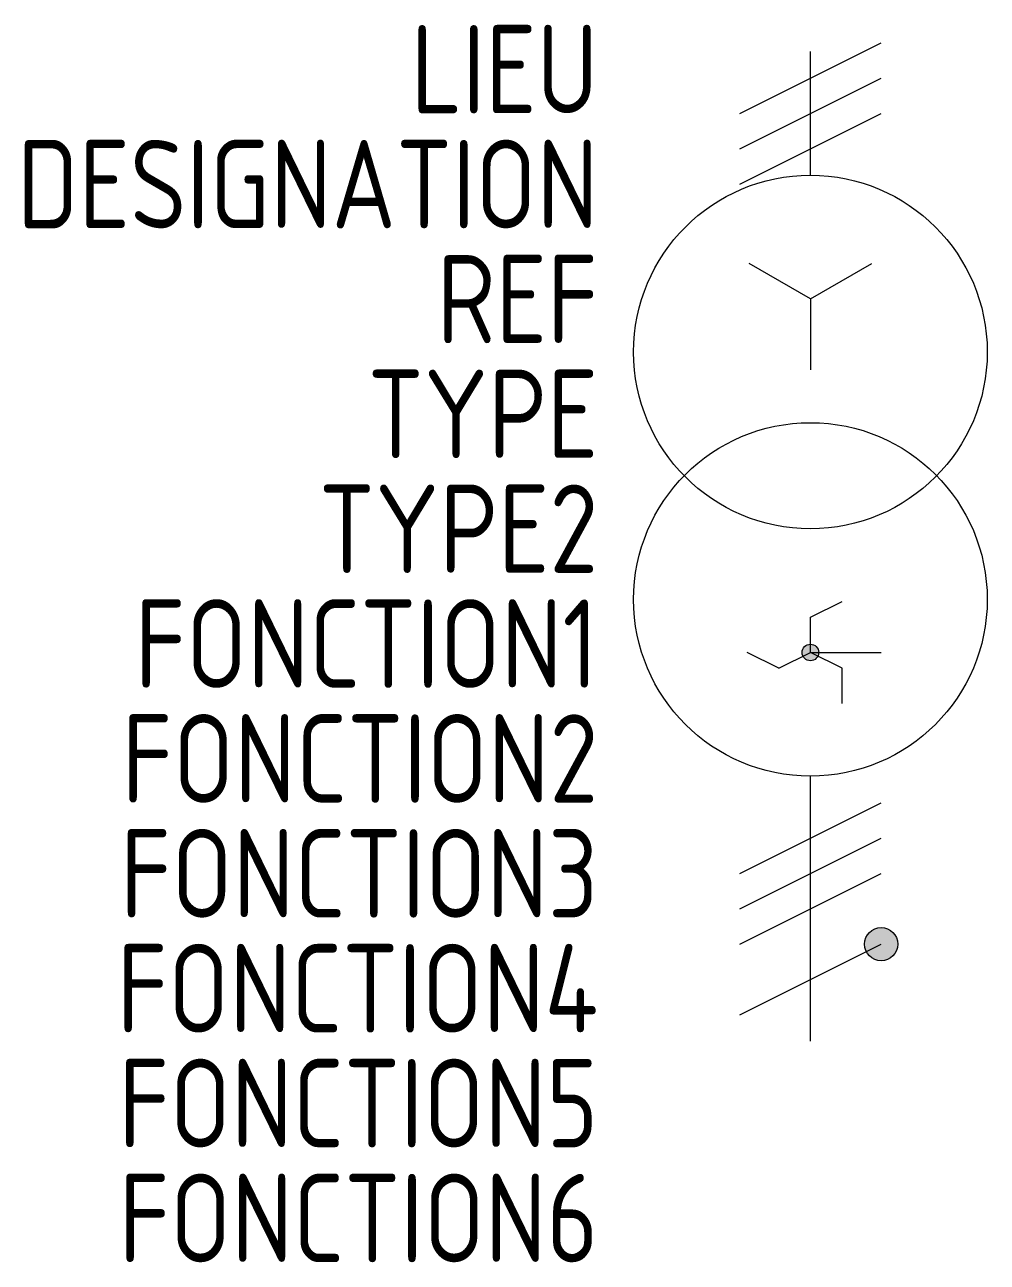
# Model space of a CAD drawing. Header units: millimetres. Extents: x -22.2 to 5, y -34.2 to 0.8.
import ezdxf
from ezdxf.enums import TextEntityAlignment as Align

# ---------------------------------------------------------------- set-up
doc = ezdxf.new("R2010")
doc.units = ezdxf.units.MM
for name, color, linetype in [('SYMB_FIL_FIN', 1, 'Continuous'), ('SYMB_TXT_NOM', 3, 'Continuous'), ('SYMBOLE', 3, 'Continuous')]:
    doc.layers.add(name, color=color, linetype=linetype)
doc.styles.add('NET2_5', font='isocp.shx', dxfattribs={"width": 0.9, "height": 2.5})

msp = doc.modelspace()

# ---------------------------------------------------------------- hatches: boundary and pattern name
at = {"layer": 'SYMB_FIL_FIN'}
for points in [[(-0.234, -17, 1), (0.234, -17, 1)], [(1.531, -25.25, 1), (2.469, -25.25, 1)]]:
    msp.add_hatch(color=256, dxfattribs=at).paths.add_polyline_path(points)

# ---------------------------------------------------------------- linework, layer by layer
for p, q in [((-2, -1.75), (2, 0.25)), ((-2, -2.75), (2, -0.75)), ((-2, -3.75), (2, -1.75)), ((0, -7), (-1.732, -6)), ((0, -7), (1.732, -6)), ((0, -7), (0, -9)), ((0, -16), (0.894, -15.553)), ((0, -17), (0, -16)), ((-0.894, -17.447), (-1.789, -17)), ((-0.894, -17.447), (0, -17)), ((0, -17), (2, -17)), ((0.894, -17.447), (0, -17)), ((0.894, -18.447), (0.894, -17.447)), ((-2, -23.25), (2, -21.25)), ((-2, -24.25), (2, -22.25)), ((-2, -25.25), (2, -23.25)), ((-2, -27.25), (2, -25.25))]:
    msp.add_line(p, q, dxfattribs=at)
for centre, radius in [((0, -17), 0.234), ((2, -25.25), 0.469)]:
    msp.add_circle(centre, radius, dxfattribs=at)
at = {"layer": 'SYMBOLE'}
for p, q in [((0, -3.5), (0, 0)), ((0, -28), (0, -20.5))]:
    msp.add_line(p, q, dxfattribs=at)
for centre in [(0, -8.5), (0, -15.5)]:
    msp.add_circle(centre, 5, dxfattribs=at)

# ---------------------------------------------------------------- texts
at = {"layer": 'SYMB_TXT_NOM', "style": 'NET2_5', "width": 0.9, "flags": 8}
for tag, text, p in [('LIEU', '', (-6, -0.5)), ('DESIGNATION', 'T?', (-6, -3.75)), ('REF', '', (-6, -7)), ('TYPE', '', (-6, -10.25)), ('TYPE2', '', (-6, -13.5)), ('FONCTION1', '', (-6, -16.75)), ('FONCTION2', '', (-6, -20)), ('FONCTION3', '', (-6, -23.25)), ('FONCTION4', '', (-6, -26.5)), ('FONCTION5', '', (-6, -29.75)), ('FONCTION6', '', (-6, -33))]:
    msp.add_attdef(tag, text=text, height=2.5, dxfattribs=at).set_placement(p, align=Align.MIDDLE_RIGHT)

doc.saveas('drawing.dxf')
